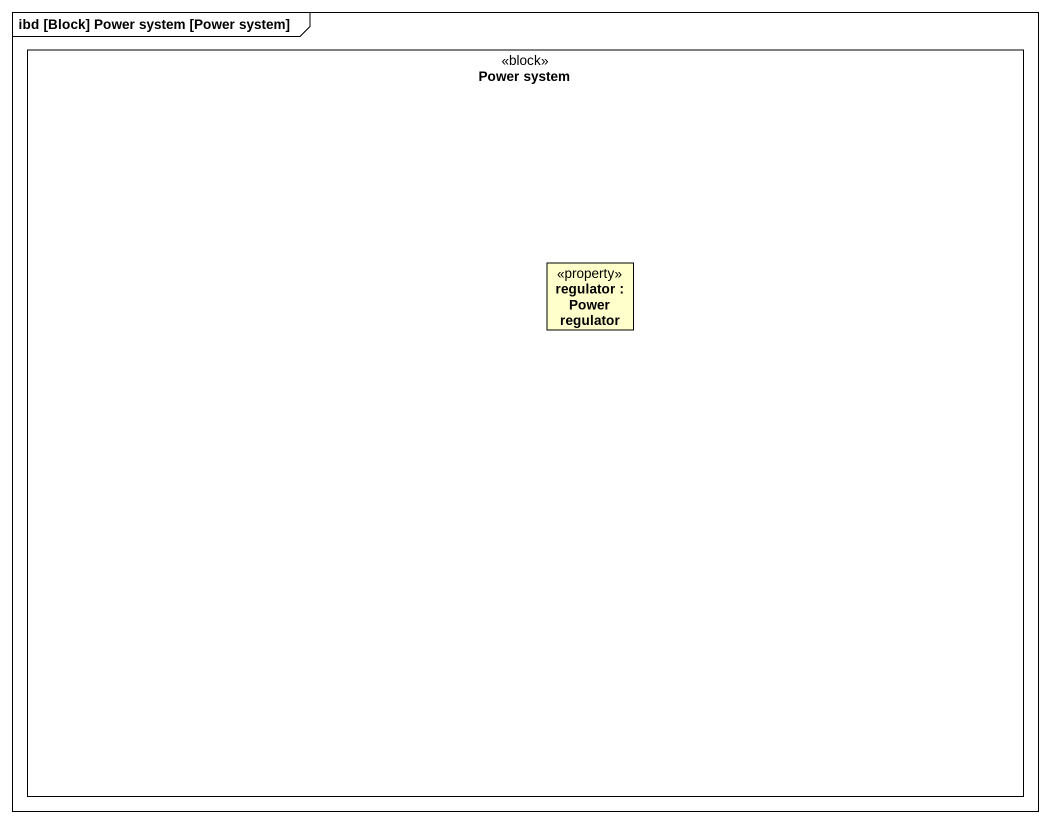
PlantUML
@startuml
mainframe ibd [Block] Power system [Power system]
rectangle "Power system" as Power_system <<block>> {
  rectangle "regulator : Power regulator" as regulator <<property>>
}
@enduml
